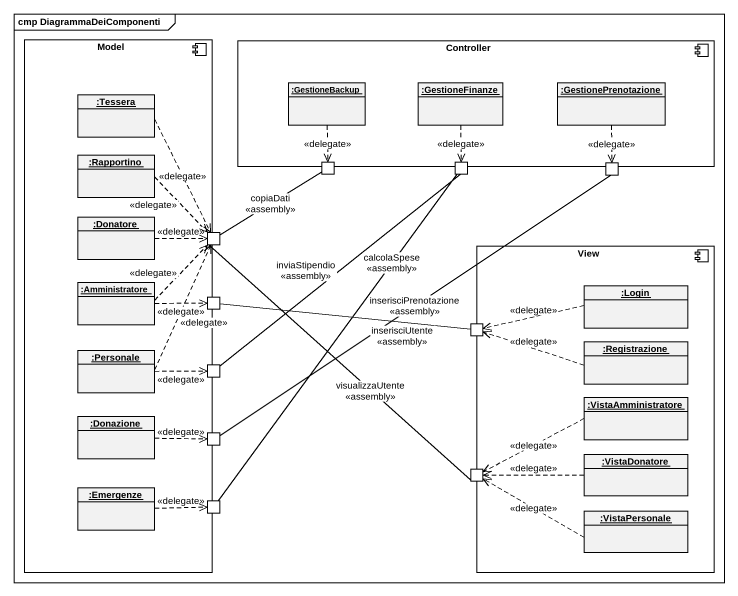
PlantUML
@startuml
mainframe cmp DiagrammaDeiComponenti
allowmixing
hide circle
hide empty members
component Model {
  object ":Tessera" as Tessera
  object ":Rapportino" as Rapportino
  object ":Donatore" as Donatore
  port " " as port4
  object ":Amministratore" as Amministratore
  port " " as port5
  object ":Personale" as Personale
  port " " as port7
  object ":Donazione" as Donazione
  port " " as port8
  object ":Emergenze" as Emergenze
  port " " as port10
}
component Controller {
  object ":GestioneBackup" as GestioneBackup
  object ":GestioneFinanze" as GestioneFinanze
  object ":GestionePrenotazione" as GestionePrenotazione
  port " " as port1
  port " " as port2
  port " " as port3
}
component View {
  object ":Login" as Login
  port " " as port6
  object ":Registrazione" as Registrazione
  object ":VistaAmministratore" as VistaAmministratore
  object ":VistaDonatore" as VistaDonatore
  port " " as port9
  object ":VistaPersonale" as VistaPersonale
}
Tessera ..> port4 : <<delegate>>
GestioneBackup ..> port1 : <<delegate>>
GestioneFinanze ..> port2 : <<delegate>>
GestionePrenotazione ..> port3 : <<delegate>>
Rapportino ..> port4 : <<delegate>>
port1 -- port4 : copiaDati\n<<assembly>>
port2 -- port7 : inviaStipendio\n<<assembly>>
port2 -- port10 : calcolaSpese\n<<assembly>>
port3 -- port8 : inserisciPrenotazione\n<<assembly>>
Donatore .right.> port4 : <<delegate>>
port4 -- port9 : visualizzaUtente\n<<assembly>>
Amministratore .up.> port4 : <<delegate>>
Amministratore .right.> port5 : <<delegate>>
port5 -right- port6 : inserisciUtente\n<<assembly>>
Login .left.> port6 : <<delegate>>
Personale .up.> port4 : <<delegate>>
Personale .right.> port7 : <<delegate>>
Registrazione .left.> port6 : <<delegate>>
VistaAmministratore .left.> port9 : <<delegate>>
Donazione .right.> port8 : <<delegate>>
VistaDonatore .left.> port9 : <<delegate>>
Emergenze .right.> port10 : <<delegate>>
VistaPersonale .left.> port9 : <<delegate>>
@enduml
